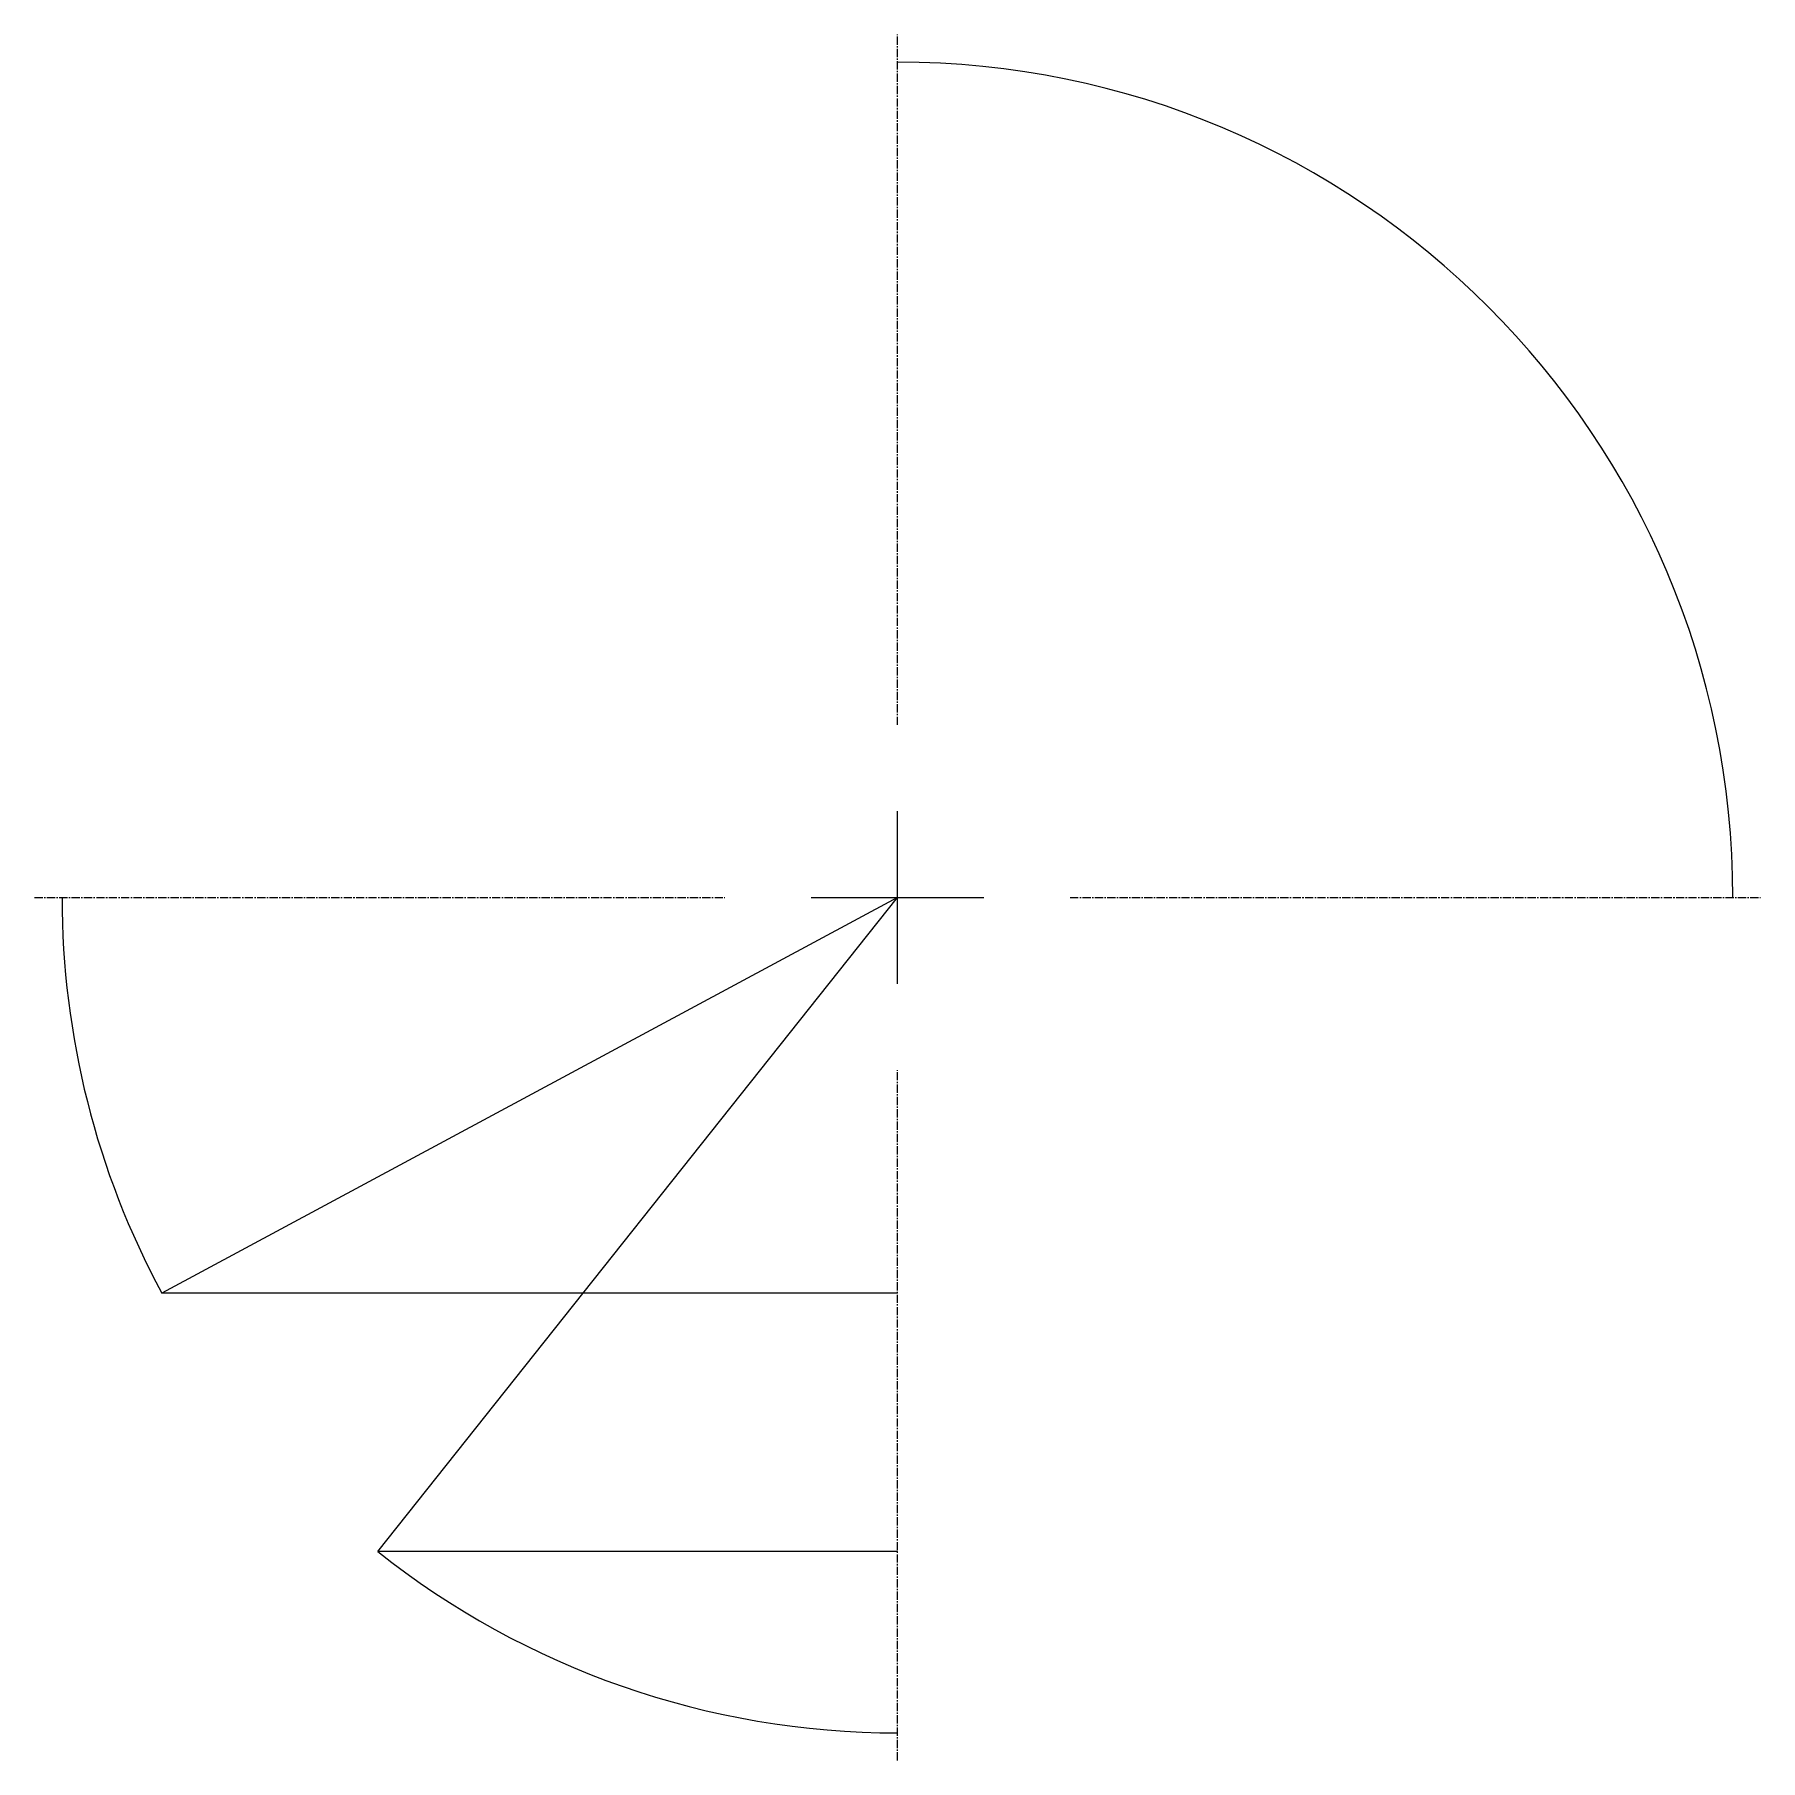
# Model space of a CAD drawing. Header units: millimetres. Extents: x 1251 to 8091, y 18 to 3563.
# Drawn here: x 4951 to 8091, y 119 to 3259 of the extents above; entities that cross this region are included whole.
import ezdxf

# ---------------------------------------------------------------- set-up
doc = ezdxf.new("R2010")
doc.units = ezdxf.units.MM
doc.header["$LTSCALE"] = 20
doc.header["$MEASUREMENT"] = 0
doc.linetypes.add('CENTER2', pattern=[1.125, 0.75, -0.125, 0.125, -0.125])

# ---------------------------------------------------------------- blocks, each defined once
blk = doc.blocks.new('*U12')
at = {"color": 0, "linetype": 'CENTER2', "transparency": 16777216}
for p, q in [((0, 314), (0, 1570.12)), ((-1570.12, 0), (-314, 0)), ((314, 0), (1570.12, 0)), ((0, -1570.12), (0, -314))]:
    blk.add_line(p, q, dxfattribs=at)
at = {"color": 0, "linetype": 'Continuous', "transparency": 16777216}
for p, q in [((0, -157), (0, 157)), ((-157, 0), (157, 0))]:
    blk.add_line(p, q, dxfattribs=at)

msp = doc.modelspace()

# ---------------------------------------------------------------- linework, layer by layer
for p, q in [((6521.286, 1688.755), (5182.63, 968.755)), ((5575.612, 498.755), (6521.286, 1688.755)), ((6521.286, 968.755), (5182.63, 968.755)), ((6521.286, 498.755), (5575.612, 498.755))]:
    msp.add_line(p, q)
for start, end in [(0, 90), (180, 208.273714), (231.526384, 270)]:
    msp.add_arc((6521.286, 1688.755), 1520, start, end)

# ---------------------------------------------------------------- block references
at = {"linetype": 'CENTER2'}
msp.add_blockref('*U12', (6521.286, 1688.755), dxfattribs=at)

doc.saveas('drawing.dxf')
